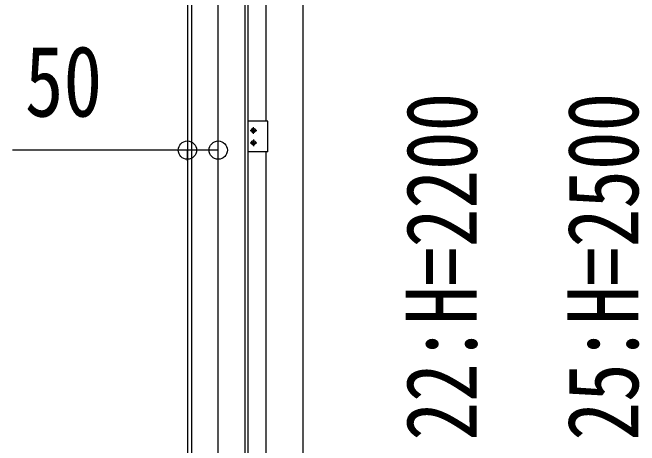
# Model space of a CAD drawing. Units: millimetres, scale not verified. Extents: x -14718 to 14718, y -10395 to 10395.
# Drawn here: x 7127 to 8146, y -6714 to -6010 of the extents above; entities that cross this region are included whole.
import ezdxf
from ezdxf.enums import TextEntityAlignment as Align

# ---------------------------------------------------------------- set-up
doc = ezdxf.new("R2010")
doc.units = ezdxf.units.MM
doc.header["$LTSCALE"] = 50
for name, color, linetype in [('0-3_YKK_12', 2, 'Continuous'), ('0-4_YKK_A1', 4, 'Continuous'), ('0-5_YKK_D', 6, 'Continuous')]:
    doc.layers.add(name, color=color, linetype=linetype)
doc.styles.add('ＭＳ ゴシック', font='')
doc.styles.get('ＭＳ ゴシック').set_extended_font_data('MS Gothic')

msp = doc.modelspace()

# ---------------------------------------------------------------- linework, layer by layer
at = {"layer": '0-3_YKK_12'}
msp.add_line((7461.57, -7909), (7461.57, -5117.51), dxfattribs=at)
at = {"layer": '0-4_YKK_A1'}
for p, q in [((7411.57, -5119.53), (7411.57, -7356.5)), ((7418.43, -5119.77), (7418.43, -7856.5)), ((7504.7, -5159.06), (7504.7, -7856.5)), ((7509.77, -5159.06), (7509.77, -7356.5)), ((7599.9, -7246.5), (7599.9, -5159.06)), ((7539.7, -6186.5), (7539.7, -5256.5)), ((7542.36, -6186.5), (7510.06, -6186.5)), ((7510.06, -6236.5), (7510.06, -6186.5)), ((7542.36, -6236.5), (7542.36, -6186.5)), ((7513.27, -6201.5), (7524.27, -6201.5)), ((7518.77, -6207), (7518.77, -6196)), ((7520, -6201.91), (7520.82, -6201.91)), ((7518.77, -6216), (7518.77, -6227)), ((7513.27, -6221.5), (7524.27, -6221.5)), ((7520, -6221.09), (7520.82, -6221.09)), ((7542.36, -6236.5), (7510.06, -6236.5)), ((7539.7, -7166.5), (7539.7, -6236.5))]:
    msp.add_line(p, q, dxfattribs=at)
for points in [[(7517.54, -6201.09), (7516.72, -6201.09), (7516.72, -6201.91), (7517.54, -6201.91)], [(7519.18, -6200.27), (7519.18, -6199.45), (7518.36, -6199.45), (7518.36, -6200.27)], [(7518.36, -6202.73), (7518.36, -6203.55), (7519.18, -6203.55), (7519.18, -6202.73)], [(7520.82, -6201.91), (7520.82, -6201.09), (7520, -6201.09)], [(7517.54, -6221.91), (7516.72, -6221.91), (7516.72, -6221.09), (7517.54, -6221.09)], [(7518.36, -6220.27), (7518.36, -6219.45), (7519.18, -6219.45), (7519.18, -6220.27)], [(7519.18, -6222.73), (7519.18, -6223.55), (7518.36, -6223.55), (7518.36, -6222.73)], [(7520.82, -6221.09), (7520.82, -6221.91), (7520, -6221.91)]]:
    msp.add_lwpolyline(points, dxfattribs=at)
for centre in [(7518.77, -6201.5), (7518.77, -6221.5)]:
    msp.add_circle(centre, 3.5, dxfattribs=at)
for centre, start, end in [((7517.54, -6200.27), 270, 0), ((7517.54, -6202.73), 0, 90), ((7520, -6200.27), 180, 270), ((7520, -6202.73), 90, 180), ((7517.54, -6220.27), 270, 0), ((7517.54, -6222.73), 0, 90), ((7520, -6220.27), 180, 270), ((7520, -6222.73), 90, 180)]:
    msp.add_arc(centre, 0.82, start, end, dxfattribs=at)
at = {"layer": '0-5_YKK_D'}
for p, q in [((7411.57, -6250.76), (7411.57, -6232.49)), ((7461.57, -6250.76), (7461.57, -6232.49))]:
    msp.add_line(p, q, dxfattribs=at)
msp.add_lwpolyline([(7461.57, -6233.49), (7411.57, -6233.49), (7127.27, -6233.49)], dxfattribs=at)
for centre in [(7411.57, -6233.49), (7461.57, -6233.49)]:
    msp.add_circle(centre, 14.88, dxfattribs=at)

# ---------------------------------------------------------------- texts
at = {"layer": '0-5_YKK_D', "style": 'ＭＳ ゴシック', "width": 0.8}
msp.add_text('50', height=115.5, dxfattribs=at).set_placement((7147.27, -6213.49), align=Align.BOTTOM_LEFT)
for s, p in [('22:H=2200', (7916.57, -6705.9)), ('25:H=2500', (8179.07, -6705.9))]:
    msp.add_text(s, height=115.5, rotation=90, dxfattribs=at).set_placement(p, align=Align.BOTTOM_LEFT)

doc.saveas('drawing.dxf')
